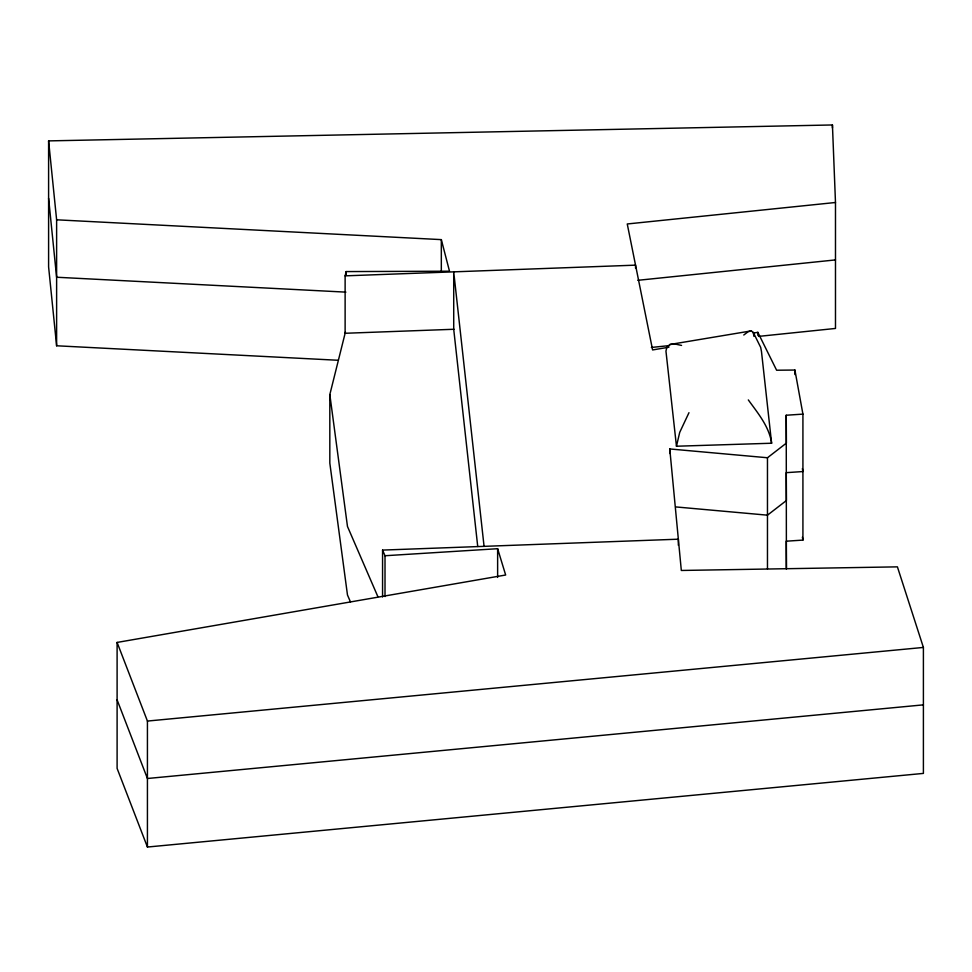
<?xml version="1.0" encoding="UTF-8"?>
<svg xmlns="http://www.w3.org/2000/svg" width="972" height="972" viewBox="0 0 972 972"><rect width="100%" height="100%" fill="white"/><g stroke="black" fill="none" stroke-linecap="round" stroke-linejoin="round"><path stroke-width="1.46" d="M676.463 446.233L665.954 351.111L666.974 346.883L670 344.477L751.307 330.881L753.288 332.448L760.675 347.368L761.489 351.597L771.61 443.232L676.463 446.233L679.72 432.358L688.978 412.687M350.455 601.899L347.478 595.01L329.824 463.122L329.824 394.583L345.461 331.926M454.033 329.265L345.121 333.275L345.121 275.854L346.19 271.577L449.501 271.212L441.324 239.622L56.619 219.806L48.6 140.891L832.433 124.963L835.483 202.492L835.483 328.451L758.537 336.397M669.769 453.487L669.769 448.955L767.467 457.751L786.397 443.111L786.239 415.238L802.921 414.121L802.921 540.092L786.239 541.197L786.397 569.082L786.239 415.238M743.774 335.012L748.1 331.744L751.307 330.881M669.769 448.955L681.323 570.467L897.411 566.858L923.4 647.437L923.4 773.408L147.428 847.037L117.102 768.402L117.102 642.431L505.659 575.011L497.628 548.706L385.009 555.741L382.567 550.091L678.347 539.193L678.347 545.243M668.906 347.211L652.601 349.944L627.256 223.973L835.483 202.492M753.397 333.08L757.844 332.339L776.616 370.223L794.902 370.04L802.921 414.121M637.814 280.313L835.483 259.913M651.398 347.454L669.501 345.582M670 344.477L674.92 343.979L681.542 345.425M117.102 642.431L147.428 721.066L923.4 647.437M923.4 704.858L147.428 778.499L117.102 699.864M345.121 275.854L635.542 265.149L635.542 268.163M345.898 292.135L56.619 277.239L48.6 198.324M48.6 140.891L48.6 266.863L56.619 345.777L338.329 360.284M675.783 506.922L767.467 515.172L786.397 500.544L786.239 472.659L802.921 471.554L802.386 468.613M748.318 399.917C757.832 413.112 769.253 426.599 771.61 443.232M377.865 596.65L347.478 526.472L329.824 394.583M802.386 537.152L802.921 540.092M753.288 332.448L753.956 336.397M484.068 546.361L453.717 271.844L453.717 329.277L477.726 546.471M832.433 124.963L832.433 127.988M794.902 370.04L794.902 374.572M767.467 457.751L767.467 568.814M757.844 332.339L757.844 335.364M497.628 548.706L497.628 577.417M441.324 239.622L441.324 271.358M385.009 555.741L385.009 596.541M382.567 550.091L382.567 596.942M346.19 271.577L346.19 274.602M147.428 721.066L147.428 847.037M56.619 219.806L56.619 345.777"/></g></svg>
